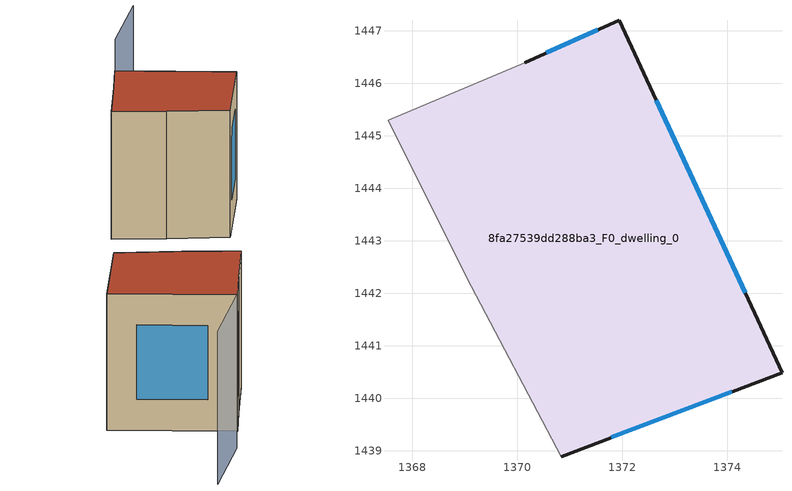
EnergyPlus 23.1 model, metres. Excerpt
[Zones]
8fa27539dd288ba3_F0_dwelling_0
 floor ground (EU_floor_Construction): 1371.94,1447.2 1375.04,1440.49 1370.84,1438.89 1369.04,1442.29 1367.54,1445.3 1370.14,1446.4 z0
 wall outside (EU_wall_Construction): 1370.84,1438.89 1375.04,1440.49 1371.94,1447.2 1370.14,1446.4 z0:9
 wall adiabatic (EU_wall_Construction): 1370.14,1446.4 1367.54,1445.3 1369.04,1442.29 1370.84,1438.89 z0:9
 window (EU_Window_Construction): 1371.53,1447.02 1370.55,1446.58 / 1374.34,1442.01 1372.64,1445.67 / 1371.79,1439.25 1374.09,1440.13 z2.04:6.96
 roof outside (EU_roof_Construction): 1375.04,1440.49 1371.94,1447.2 1370.14,1446.4 1367.54,1445.3 1369.04,1442.29 1370.84,1438.89 z9
shading: 1377.65,1448.7 1373.66,1447.98 z0:10.1
[Building]
EU S2 Campaign: North Axis=0; Terrain=City; Solar Distribution=FullExterior
[Site:Location]
Lyon-Bron: Latitude=45.75; Longitude=5; Time Zone=1; Elevation=198
[SizingPeriod:WeatherFileDays]
AnnualSizingPeriod: Begin Month=1; Begin Day of Month=1; End Month=12; End Day of Month=31; Day of Week for Start Day=Monday; Use Weather File Daylight Saving Period=No; Use Weather File Rain and Snow Indicators=No
[MATERIAL]
EU_InternalMass_Material: Roughness=MediumRough; Thickness=0.1; Conductivity=1; Density=1800; Specific Heat=900; Thermal Absorptance=0.9; Solar Absorptance=0.7; Visible Absorptance=0.7
[MATERIAL:NOMASS] Roughness=MediumRough; Thermal Absorptance=0.9; Solar Absorptance=0.7; Visible Absorptance=0.7
Name | Thermal Resistance
EU_wall_NoMass | 0.503714
EU_roof_NoMass | 0.959371
EU_floor_NoMass | 0.347222
[WINDOWMATERIAL:SIMPLEGLAZINGSYSTEM]
EU_Window_SimpleGlazing: UFactor=3.88; Solar Heat Gain Coefficient=0.83; Visible Transmittance=0.83
[CONSTRUCTION]
EU_wall_Construction: EU_wall_NoMass
EU_roof_Construction: EU_roof_NoMass
EU_floor_Construction: EU_floor_NoMass
EU_InternalMass_Construction: EU_InternalMass_Material
EU_Window_Construction: EU_Window_SimpleGlazing
[ZONE]
8fa27539dd288ba3_F0_dwelling_0: Type=1; Multiplier=1; Ceiling Height=autocalculate; Volume=305.18; Floor Area=autocalculate; Part of Total Floor Area=Yes
[INTERNALMASS]
8fa27539dd288ba3_F0_dwelling_0_EU_InternalMass: Construction=EU_InternalMass_Construction; Zone or ZoneList=8fa27539dd288ba3_F0_dwelling_0; Surface Area=33.9091
[OTHEREQUIPMENT]
EU_Step8_InternalGain_8fa27539dd288ba3_F0_dwelling_0_f000: Fuel Type=Electricity; Zone or ZoneList or Space or SpaceList=8fa27539dd288ba3_F0_dwelling_0; Schedule=EU_Step8_GainSchedule_8fa27539dd288ba3_F0_dwelling_0_f000; Design Level Calculation Method=Watts/Area; Power per Zone Floor Area=1; Fraction Latent=0; Fraction Radiant=0; Fraction Lost=0; Carbon Dioxide Generation Rate=0; EndUse Subcategory=EU_Step8_InternalGains
[ZONEVENTILATION:DESIGNFLOWRATE]
EU_ConstantAir_8fa27539dd288ba3_F0_dwelling_0: Zone or ZoneList or Space or SpaceList=8fa27539dd288ba3_F0_dwelling_0; Schedule=EU_AlwaysOn; Design Flow Rate Calculation Method=AirChanges/Hour; Air Changes per Hour=0.64; Ventilation Type=Natural; Fan Pressure Rise=0; Fan Total Efficiency=1; Constant Term Coefficient=1; Temperature Term Coefficient=0; Velocity Term Coefficient=0; Velocity Squared Term Coefficient=0; Minimum Indoor Temperature=-100; Maximum Indoor Temperature=100; Delta Temperature=-100; Minimum Outdoor Temperature=-100; Maximum Outdoor Temperature=100; Maximum Wind Speed=40
[HVACTEMPLATE:THERMOSTAT]
EU_HeatOnly_8fa27539dd288ba3_F0_dwelling_0: Constant Heating Setpoint=20; Constant Cooling Setpoint=50
[HVACTEMPLATE:ZONE:IDEALLOADSAIRSYSTEM]
8fa27539dd288ba3_F0_dwelling_0: Template Thermostat=EU_HeatOnly_8fa27539dd288ba3_F0_dwelling_0; System Availability Schedule=EU_AlwaysOn; Maximum Heating Supply Air Temperature=50; Minimum Cooling Supply Air Temperature=13; Maximum Heating Supply Air Humidity Ratio=0.0156; Minimum Cooling Supply Air Humidity Ratio=0.0077; Heating Limit=NoLimit; Cooling Limit=NoLimit; Heating Availability Schedule=EU_AlwaysOn; Cooling Availability Schedule=EU_CoolingOff; Dehumidification Control Type=ConstantSensibleHeatRatio; Cooling Sensible Heat Ratio=0.7; Dehumidification Setpoint=60; Humidification Control Type=None; Humidification Setpoint=30; Outdoor Air Method=None; Outdoor Air Flow Rate per Person=0.00944; Outdoor Air Flow Rate per Zone Floor Area=0; Outdoor Air Flow Rate per Zone=0; Demand Controlled Ventilation Type=None; Outdoor Air Economizer Type=NoEconomizer; Heat Recovery Type=None; Sensible Heat Recovery Effectiveness=0.7; Latent Heat Recovery Effectiveness=0.65
[SIZING:ZONE]
8fa27539dd288ba3_F0_dwelling_0: Zone Cooling Design Supply Air Temperature Input Method=SupplyAirTemperature; Zone Cooling Design Supply Air Temperature=13; Zone Heating Design Supply Air Temperature Input Method=SupplyAirTemperature; Zone Heating Design Supply Air Temperature=50; Zone Cooling Design Supply Air Humidity Ratio=0.008; Zone Heating Design Supply Air Humidity Ratio=0.008; Cooling Design Air Flow Method=DesignDay; Cooling Design Air Flow Rate=0; Cooling Minimum Air Flow per Zone Floor Area=0.000762; Cooling Minimum Air Flow=0; Cooling Minimum Air Flow Fraction=0.2; Heating Design Air Flow Method=DesignDay; Heating Design Air Flow Rate=0; Heating Maximum Air Flow per Zone Floor Area=0.002032; Heating Maximum Air Flow=0.141576; Heating Maximum Air Flow Fraction=0.3; Account for Dedicated Outdoor Air System=No; Dedicated Outdoor Air System Control Strategy=NeutralSupplyAir; Dedicated Outdoor Air Low Setpoint Temperature for Design=autosize; Dedicated Outdoor Air High Setpoint Temperature for Design=autosize; Zone Load Sizing Method=Sensible Load Only No Latent Load; Zone Latent Cooling Design Supply Air Humidity Ratio Input Method=HumidityRatioDifference; Zone Cooling Design Supply Air Humidity Ratio Difference=0.005; Zone Latent Heating Design Supply Air Humidity Ratio Input Method=HumidityRatioDifference; Zone Humidification Design Supply Air Humidity Ratio Difference=0.005
[SCHEDULE:CONSTANT]
Name | Hourly Value
EU_AlwaysOn | 1
EU_CoolingOff | 0
[SCHEDULE:FILE]
EU_Step8_GainSchedule_8fa27539dd288ba3_F0_dwelling_0_f000: File=../../schedules/8fa27539dd288ba3/8fa27539dd288ba3_F0_dwelling_0_f000_gain.csv; Column Number=1; Rows to Skip at Top=0; Number of Hours of Data=8760; Column Separator=Comma; Interpolate to Timestep=No; Minutes per Item=60; Adjust Schedule for Daylight Savings=Yes
